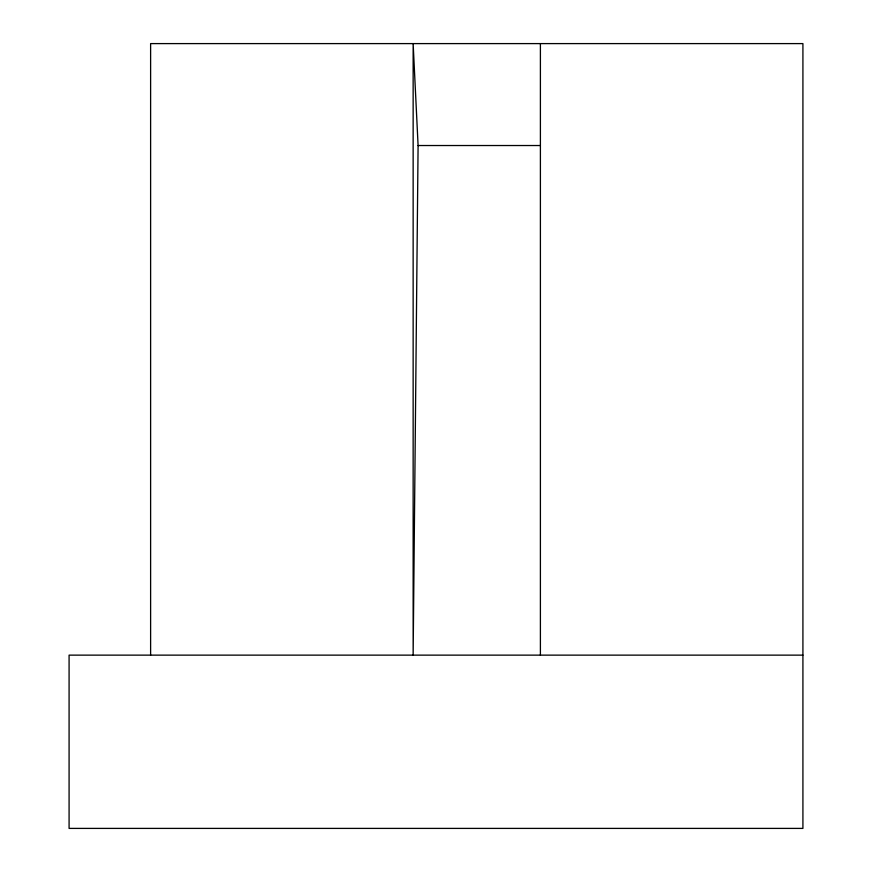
<?xml version="1.0" encoding="UTF-8"?>
<svg xmlns="http://www.w3.org/2000/svg" width="872" height="872" viewBox="0 0 872 872"><rect width="100%" height="100%" fill="white"/><g stroke="black" fill="none" stroke-linecap="round" stroke-linejoin="round"><path stroke-width="1.31" d="M418.091 145.526L413.143 655.134L413.143 43.6L418.091 145.526L540.4 145.526M802.916 655.134L69.084 655.134L69.084 828.4L802.916 828.4L802.916 43.6L150.616 43.6L150.616 655.134M540.4 43.6L540.4 655.134"/></g></svg>
